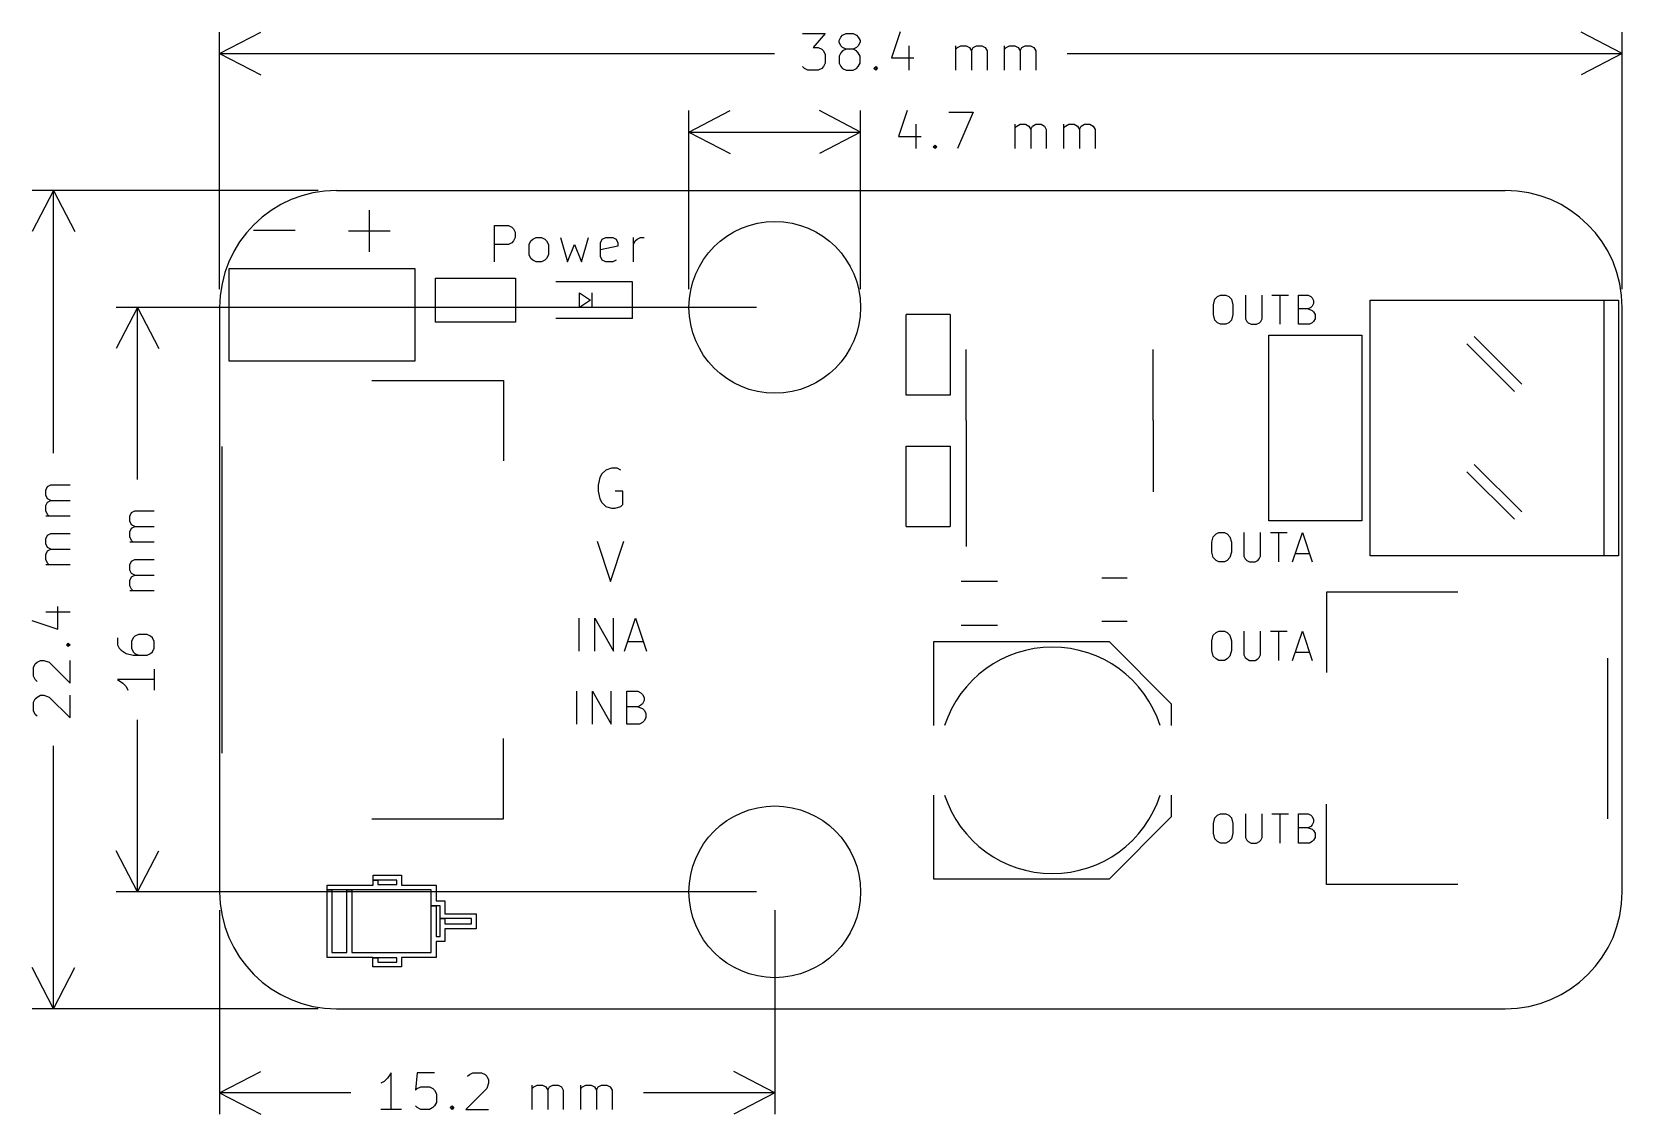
# Model space of a CAD drawing. Extents: x 162.3 to 205.8, y -128.9 to -99.3.
import ezdxf

# ---------------------------------------------------------------- set-up
doc = ezdxf.new("R2010")
doc.units = 0
doc.layers.add('BLACK', color=7, linetype='CONTINUOUS')

msp = doc.modelspace()

# ---------------------------------------------------------------- linework, layer by layer
at = {"layer": 'BLACK', "linetype": 'CONTINUOUS'}
for p, q in [((167.4, -99.85), (168.526504, -99.263579)), ((167.4, -106.3), (167.4, -99.26358)), ((186.028571, -99.2572), (185.790476, -99.971485)), ((205.8, -99.85), (204.673496, -99.263579)), ((205.8, -106.3), (205.8, -99.26358)), ((183.361905, -99.304819), (183.980952, -99.304819)), ((183.980952, -99.304819), (183.647619, -99.685771)), ((183.647619, -99.685771), (183.790476, -99.685771)), ((183.790476, -99.685771), (183.885714, -99.73339)), ((184.361905, -99.495295), (184.409524, -99.400057)), ((184.361905, -99.542914), (184.361905, -99.495295)), ((184.409524, -99.638152), (184.361905, -99.542914)), ((184.409524, -99.400057), (184.457143, -99.352438)), ((184.457143, -99.685771), (184.409524, -99.638152)), ((184.457143, -99.352438), (184.552381, -99.304819)), ((184.552381, -99.73339), (184.457143, -99.685771)), ((184.552381, -99.304819), (184.742857, -99.304819)), ((184.742857, -99.304819), (184.838095, -99.352438)), ((184.838095, -99.685771), (184.742857, -99.73339)), ((184.838095, -99.352438), (184.885714, -99.400057)), ((184.885714, -99.638152), (184.838095, -99.685771)), ((184.885714, -99.400057), (184.933333, -99.495295)), ((184.933333, -99.542914), (184.885714, -99.638152)), ((184.933333, -99.495295), (184.933333, -99.542914)), ((186.266666, -99.638152), (186.266666, -100.304819)), ((187.552381, -100.304819), (187.552381, -99.638152)), ((187.552381, -99.73339), (187.6, -99.685771)), ((187.6, -99.685771), (187.695238, -99.638152)), ((187.695238, -99.638152), (187.838095, -99.638152)), ((187.838095, -99.638152), (187.933333, -99.685771)), ((187.933333, -99.685771), (187.980952, -99.781009)), ((187.980952, -99.781009), (188.028571, -99.685771)), ((188.028571, -99.685771), (188.123809, -99.638152)), ((188.123809, -99.638152), (188.266666, -99.638152)), ((188.266666, -99.638152), (188.361905, -99.685771)), ((188.361905, -99.685771), (188.409524, -99.781009)), ((188.885714, -100.304819), (188.885714, -99.638152)), ((188.885714, -99.73339), (188.933333, -99.685771)), ((188.933333, -99.685771), (189.028571, -99.638152)), ((189.028571, -99.638152), (189.171428, -99.638152)), ((189.171428, -99.638152), (189.266666, -99.685771)), ((189.266666, -99.685771), (189.314285, -99.781009)), ((189.314285, -99.781009), (189.361904, -99.685771)), ((189.361904, -99.685771), (189.457142, -99.638152)), ((189.457142, -99.638152), (189.599999, -99.638152)), ((189.599999, -99.638152), (189.695238, -99.685771)), ((189.695238, -99.685771), (189.742857, -99.781009)), ((167.4, -99.85), (182.594048, -99.85)), ((167.4, -99.85), (168.526504, -100.436421)), ((183.885714, -99.73339), (183.933333, -99.781009)), ((183.933333, -99.781009), (183.980952, -99.876247)), ((183.980952, -100.114342), (183.933333, -100.20958)), ((183.980952, -99.876247), (183.980952, -100.114342)), ((184.409524, -99.828628), (184.361905, -99.923866)), ((184.361905, -99.923866), (184.361905, -100.114342)), ((184.361905, -100.114342), (184.409524, -100.20958)), ((184.457143, -99.781009), (184.409524, -99.828628)), ((184.552381, -99.73339), (184.457143, -99.781009)), ((184.742857, -99.73339), (184.552381, -99.73339)), ((184.838095, -99.781009), (184.742857, -99.73339)), ((184.885714, -99.828628), (184.838095, -99.781009)), ((184.933333, -99.923866), (184.885714, -99.828628)), ((184.885714, -100.20958), (184.933333, -100.114342)), ((184.933333, -100.114342), (184.933333, -99.923866)), ((185.790476, -99.971485), (186.409523, -99.971485)), ((187.980952, -99.781009), (187.980952, -100.304819)), ((188.409524, -99.781009), (188.409524, -100.304819)), ((189.314285, -99.781009), (189.314285, -100.304819)), ((189.742857, -99.781009), (189.742857, -100.304819)), ((190.605952, -99.85), (205.8, -99.85)), ((205.8, -99.85), (204.673496, -100.436421)), ((183.409524, -100.2572), (183.361905, -100.20958)), ((183.504762, -100.304819), (183.409524, -100.2572)), ((183.790476, -100.304819), (183.504762, -100.304819)), ((183.885714, -100.2572), (183.790476, -100.304819)), ((183.933333, -100.20958), (183.885714, -100.2572)), ((184.409524, -100.20958), (184.457143, -100.2572)), ((184.457143, -100.2572), (184.552381, -100.304819)), ((184.552381, -100.304819), (184.742857, -100.304819)), ((184.742857, -100.304819), (184.838095, -100.2572)), ((184.838095, -100.2572), (184.885714, -100.20958)), ((185.314286, -100.2572), (185.361905, -100.20958)), ((185.361905, -100.304819), (185.314286, -100.2572)), ((185.361905, -100.20958), (185.409524, -100.2572)), ((185.361905, -100.20958), (185.361905, -100.304819)), ((185.409524, -100.2572), (185.361905, -100.304819)), ((180.25, -102), (181.376504, -101.413579)), ((180.25, -106.3), (180.25, -101.41358)), ((184.95, -102), (183.823496, -101.413579)), ((184.95, -106.3), (184.95, -101.41358)), ((186.22381, -101.4072), (185.985715, -102.121485)), ((186.461905, -101.788152), (186.461905, -102.454819)), ((187.366667, -101.454819), (188.033333, -101.454819)), ((188.033333, -101.454819), (187.604762, -102.454819)), ((189.176191, -102.454819), (189.176191, -101.788152)), ((189.176191, -101.88339), (189.22381, -101.835771)), ((189.22381, -101.835771), (189.319048, -101.788152)), ((189.319048, -101.788152), (189.461905, -101.788152)), ((189.461905, -101.788152), (189.557143, -101.835771)), ((189.557143, -101.835771), (189.604762, -101.931009)), ((189.604762, -101.931009), (189.652381, -101.835771)), ((189.652381, -101.835771), (189.747619, -101.788152)), ((189.747619, -101.788152), (189.890476, -101.788152)), ((189.890476, -101.788152), (189.985715, -101.835771)), ((189.985715, -101.835771), (190.033334, -101.931009)), ((190.509524, -102.454819), (190.509524, -101.788152)), ((190.509524, -101.88339), (190.557143, -101.835771)), ((190.557143, -101.835771), (190.652381, -101.788152)), ((190.652381, -101.788152), (190.795238, -101.788152)), ((190.795238, -101.788152), (190.890476, -101.835771)), ((190.890476, -101.835771), (190.938095, -101.931009)), ((190.938095, -101.931009), (190.985714, -101.835771)), ((190.985714, -101.835771), (191.080952, -101.788152)), ((191.080952, -101.788152), (191.223809, -101.788152)), ((191.223809, -101.788152), (191.319048, -101.835771)), ((191.319048, -101.835771), (191.366667, -101.931009)), ((180.25, -102), (184.95, -102)), ((180.25, -102), (184.95, -102)), ((180.25, -102), (181.376504, -102.586421)), ((184.95, -102), (183.823496, -102.586421)), ((185.985715, -102.121485), (186.604762, -102.121485)), ((189.604762, -101.931009), (189.604762, -102.454819)), ((190.033334, -101.931009), (190.033334, -102.454819)), ((190.938095, -101.931009), (190.938095, -102.454819)), ((191.366667, -101.931009), (191.366667, -102.454819)), ((186.938096, -102.4072), (186.985715, -102.35958)), ((186.985715, -102.454819), (186.938096, -102.4072)), ((186.985715, -102.35958), (187.033334, -102.4072)), ((186.985715, -102.35958), (186.985715, -102.454819)), ((187.033334, -102.4072), (186.985715, -102.454819)), ((162.85, -103.6), (162.263579, -104.726504)), ((170.1, -103.6), (162.26358, -103.6)), ((162.85, -110.794048), (162.85, -103.6)), ((162.85, -103.6), (163.436421, -104.726504)), ((170.6, -103.6), (202.6, -103.6)), ((171.5, -105.278328), (171.5, -104.135471)), ((169.471428, -104.6931), (168.328571, -104.6931)), ((170.928571, -104.7069), (172.071429, -104.7069)), ((174.923809, -105.554819), (174.923809, -104.554819)), ((174.923809, -104.554819), (175.304761, -104.554819)), ((175.304761, -104.554819), (175.399999, -104.602438)), ((175.399999, -104.602438), (175.447618, -104.650057)), ((175.447618, -104.650057), (175.495237, -104.745295)), ((175.495237, -104.888152), (175.447618, -104.98339)), ((175.495237, -104.745295), (175.495237, -104.888152)), ((175.923809, -104.98339), (175.971428, -104.935771)), ((175.971428, -104.935771), (176.066666, -104.888152)), ((176.066666, -104.888152), (176.209523, -104.888152)), ((176.209523, -104.888152), (176.304761, -104.935771)), ((176.304761, -104.935771), (176.35238, -104.98339)), ((176.733333, -104.888152), (176.923809, -105.554819)), ((177.304761, -105.554819), (177.495237, -104.888152)), ((177.828571, -105.031009), (177.87619, -104.935771)), ((177.87619, -104.935771), (177.971428, -104.888152)), ((177.971428, -104.888152), (178.161904, -104.888152)), ((178.161904, -104.888152), (178.257142, -104.935771)), ((178.257142, -104.935771), (178.304761, -105.031009)), ((178.733333, -105.554819), (178.733333, -104.888152)), ((178.780952, -104.98339), (178.828571, -104.935771)), ((178.828571, -104.935771), (178.923809, -104.888152)), ((178.923809, -104.888152), (179.019047, -104.888152)), ((175.304761, -105.078628), (174.923809, -105.078628)), ((175.399999, -105.031009), (175.304761, -105.078628)), ((175.447618, -104.98339), (175.399999, -105.031009)), ((175.87619, -105.078628), (175.923809, -104.98339)), ((175.87619, -105.364342), (175.87619, -105.078628)), ((175.923809, -105.45958), (175.87619, -105.364342)), ((176.35238, -104.98339), (176.399999, -105.078628)), ((176.399999, -105.364342), (176.35238, -105.45958)), ((176.399999, -105.078628), (176.399999, -105.364342)), ((176.923809, -105.554819), (177.114285, -105.078628)), ((177.114285, -105.078628), (177.304761, -105.554819)), ((177.828571, -105.411961), (177.828571, -105.031009)), ((178.304761, -105.126247), (177.828571, -105.221485)), ((178.304761, -105.031009), (178.304761, -105.126247)), ((178.733333, -105.078628), (178.780952, -104.98339)), ((167.66, -105.735), (172.74, -105.735)), ((167.66, -108.275), (167.66, -105.735)), ((172.74, -105.735), (172.74, -108.275)), ((175.971428, -105.5072), (175.923809, -105.45958)), ((176.066666, -105.554819), (175.971428, -105.5072)), ((176.209523, -105.554819), (176.066666, -105.554819)), ((176.304761, -105.5072), (176.209523, -105.554819)), ((176.35238, -105.45958), (176.304761, -105.5072)), ((177.87619, -105.5072), (177.828571, -105.411961)), ((177.971428, -105.554819), (177.87619, -105.5072)), ((178.161904, -105.554819), (177.971428, -105.554819)), ((178.257142, -105.5072), (178.161904, -105.554819)), ((173.3, -106.005), (173.3, -107.205)), ((173.3, -106.005), (175.5, -106.005)), ((175.5, -106.005), (175.5, -107.205)), ((178.7, -106.105), (176.6, -106.105)), ((178.7, -107.105), (178.7, -106.105)), ((177.25, -106.405), (177.55, -106.605)), ((177.25, -106.805), (177.25, -106.405)), ((177.55, -106.605), (177.25, -106.805)), ((177.6, -106.805), (177.6, -106.405)), ((194.609523, -106.730521), (194.647619, -106.57814)), ((194.647619, -106.57814), (194.723809, -106.50195)), ((194.723809, -106.50195), (194.8, -106.463855)), ((194.8, -106.463855), (194.952381, -106.463855)), ((194.952381, -106.463855), (195.028571, -106.50195)), ((195.028571, -106.50195), (195.104762, -106.57814)), ((195.104762, -106.57814), (195.142857, -106.730521)), ((195.485714, -106.463855), (195.485714, -107.111474)), ((195.942857, -107.111474), (195.942857, -106.463855)), ((196.209523, -106.463855), (196.666666, -106.463855)), ((196.438094, -107.263855), (196.438094, -106.463855)), ((196.933333, -107.263855), (196.933333, -106.463855)), ((196.933333, -106.463855), (197.199999, -106.463855)), ((197.199999, -106.463855), (197.27619, -106.50195)), ((197.27619, -106.50195), (197.314285, -106.540045)), ((197.314285, -106.540045), (197.35238, -106.616236)), ((197.35238, -106.616236), (197.35238, -106.692426)), ((198.9, -106.6), (205.7, -106.6)), ((198.9, -113.6), (198.9, -106.6)), ((205.3, -106.6), (205.3, -113.6)), ((205.7, -106.6), (205.7, -113.6)), ((165.15, -106.8), (164.563579, -107.926504)), ((182.1, -106.8), (164.56358, -106.8)), ((165.15, -111.508333), (165.15, -106.8)), ((165.15, -106.8), (165.736421, -107.926504)), ((167.4, -106.8), (167.4, -122.8)), ((178.7, -107.105), (176.6, -107.105)), ((186.2, -109.2), (186.2, -107)), ((187.4, -107), (186.2, -107)), ((187.4, -107), (187.4, -109.2)), ((194.609523, -106.997188), (194.609523, -106.730521)), ((194.647619, -107.149569), (194.609523, -106.997188)), ((195.142857, -106.997188), (195.104762, -107.149569)), ((195.142857, -106.730521), (195.142857, -106.997188)), ((195.485714, -107.111474), (195.523809, -107.187664)), ((195.904761, -107.187664), (195.942857, -107.111474)), ((197.199999, -106.844807), (196.933333, -106.844807)), ((197.27619, -106.806712), (197.199999, -106.844807)), ((197.199999, -106.844807), (197.314285, -106.882902)), ((197.314285, -106.768617), (197.27619, -106.806712)), ((197.35238, -106.692426), (197.314285, -106.768617)), ((197.314285, -106.882902), (197.35238, -106.920998)), ((197.35238, -106.920998), (197.390476, -106.997188)), ((197.390476, -107.111474), (197.35238, -107.187664)), ((197.390476, -106.997188), (197.390476, -107.111474)), ((205.8, -122.8), (205.8, -106.8)), ((175.5, -107.205), (173.3, -107.205)), ((194.723809, -107.22576), (194.647619, -107.149569)), ((194.8, -107.263855), (194.723809, -107.22576)), ((194.952381, -107.263855), (194.8, -107.263855)), ((195.028571, -107.22576), (194.952381, -107.263855)), ((195.104762, -107.149569), (195.028571, -107.22576)), ((195.523809, -107.187664), (195.561904, -107.22576)), ((195.561904, -107.22576), (195.638095, -107.263855)), ((195.638095, -107.263855), (195.790476, -107.263855)), ((195.790476, -107.263855), (195.866666, -107.22576)), ((195.866666, -107.22576), (195.904761, -107.187664)), ((197.238095, -107.263855), (196.933333, -107.263855)), ((197.314285, -107.22576), (197.238095, -107.263855)), ((197.35238, -107.187664), (197.314285, -107.22576)), ((187.84, -109.9), (187.84, -107.95)), ((192.96, -109.9), (192.96, -107.95)), ((196.13, -107.56), (198.67, -107.56)), ((196.13, -112.64), (196.13, -107.56)), ((198.67, -107.56), (198.67, -112.64)), ((201.55, -107.8), (202.85, -109.1)), ((203.05, -108.9), (201.75, -107.6)), ((172.74, -108.275), (167.66, -108.275)), ((171.57, -108.805), (175.17, -108.805)), ((175.17, -108.805), (175.17, -111.005)), ((187.4, -109.2), (186.2, -109.2)), ((187.84, -109.9), (187.84, -113.35)), ((192.96, -109.9), (192.96, -111.85)), ((167.47, -119.005), (167.47, -110.605)), ((186.2, -110.6), (187.4, -110.6)), ((186.2, -112.8), (186.2, -110.6)), ((187.4, -110.6), (187.4, -112.8)), ((177.811904, -111.461945), (177.759523, -111.671469)), ((177.864285, -111.357183), (177.811904, -111.461945)), ((177.969047, -111.252421), (177.864285, -111.357183)), ((178.12619, -111.20004), (177.969047, -111.252421)), ((178.283333, -111.20004), (178.12619, -111.20004)), ((178.388095, -111.252421), (178.283333, -111.20004)), ((201.55, -111.3), (202.85, -112.6)), ((201.75, -111.1), (203.05, -112.4)), ((162.638152, -111.8), (162.685771, -111.704761)), ((162.638152, -111.942857), (162.638152, -111.8)), ((162.685771, -111.704761), (162.781009, -111.657142)), ((162.781009, -111.657142), (163.304819, -111.657142)), ((177.759523, -111.671469), (177.759523, -111.828612)), ((177.759523, -111.828612), (177.811904, -112.038136)), ((178.440476, -111.828612), (178.230952, -111.828612)), ((178.440476, -112.195279), (178.440476, -111.828612)), ((162.685771, -112.038095), (162.638152, -111.942857)), ((162.638152, -112.228571), (162.685771, -112.133333)), ((162.638152, -112.371428), (162.638152, -112.228571)), ((162.781009, -112.085714), (162.685771, -112.038095)), ((162.685771, -112.133333), (162.781009, -112.085714)), ((162.781009, -112.085714), (163.304819, -112.085714)), ((177.811904, -112.038136), (177.864285, -112.142898)), ((177.864285, -112.142898), (177.969047, -112.24766)), ((177.969047, -112.24766), (178.12619, -112.30004)), ((178.12619, -112.30004), (178.230952, -112.30004)), ((178.230952, -112.30004), (178.388095, -112.24766)), ((178.388095, -112.24766), (178.440476, -112.195279)), ((162.685771, -112.466666), (162.638152, -112.371428)), ((163.304819, -112.514285), (162.638152, -112.514285)), ((162.73339, -112.514285), (162.685771, -112.466666)), ((164.938152, -112.514285), (164.985771, -112.419046)), ((164.938152, -112.657142), (164.938152, -112.514285)), ((164.985771, -112.75238), (164.938152, -112.657142)), ((164.985771, -112.419046), (165.081009, -112.371427)), ((165.081009, -112.799999), (164.985771, -112.75238)), ((165.081009, -112.371427), (165.604819, -112.371427)), ((198.67, -112.64), (196.13, -112.64)), ((162.638152, -113.133333), (162.685771, -113.038094)), ((162.638152, -113.27619), (162.638152, -113.133333)), ((162.685771, -113.038094), (162.781009, -112.990475)), ((162.781009, -112.990475), (163.304819, -112.990475)), ((164.938152, -112.942856), (164.985771, -112.847618)), ((164.938152, -113.085713), (164.938152, -112.942856)), ((164.985771, -113.180951), (164.938152, -113.085713)), ((164.985771, -112.847618), (165.081009, -112.799999)), ((165.03339, -113.22857), (164.985771, -113.180951)), ((165.081009, -112.799999), (165.604819, -112.799999)), ((177.733333, -113.20004), (178.1, -114.30004)), ((178.1, -114.30004), (178.466667, -113.20004)), ((186.2, -112.8), (187.4, -112.8)), ((194.566666, -113.230521), (194.604762, -113.07814)), ((194.604762, -113.07814), (194.680952, -113.00195)), ((194.680952, -113.00195), (194.757143, -112.963855)), ((194.757143, -112.963855), (194.909524, -112.963855)), ((194.909524, -112.963855), (194.985714, -113.00195)), ((194.985714, -113.00195), (195.061905, -113.07814)), ((195.061905, -113.07814), (195.1, -113.230521)), ((195.442857, -112.963855), (195.442857, -113.611474)), ((195.9, -113.611474), (195.9, -112.963855)), ((196.166666, -112.963855), (196.623809, -112.963855)), ((196.395237, -113.763855), (196.395237, -112.963855)), ((196.77619, -113.763855), (197.042857, -112.963855)), ((197.042857, -112.963855), (197.309523, -113.763855)), ((162.685771, -113.371428), (162.638152, -113.27619)), ((162.638152, -113.561904), (162.685771, -113.466666)), ((162.638152, -113.704761), (162.638152, -113.561904)), ((162.781009, -113.419047), (162.685771, -113.371428)), ((162.685771, -113.466666), (162.781009, -113.419047)), ((162.781009, -113.419047), (163.304819, -113.419047)), ((165.604819, -113.22857), (164.938152, -113.22857)), ((194.566666, -113.497188), (194.566666, -113.230521)), ((194.604762, -113.649569), (194.566666, -113.497188)), ((195.1, -113.497188), (195.061905, -113.649569)), ((195.1, -113.230521), (195.1, -113.497188)), ((195.442857, -113.611474), (195.480952, -113.687664)), ((195.861904, -113.687664), (195.9, -113.611474)), ((196.85238, -113.535283), (197.233333, -113.535283)), ((205.7, -113.6), (198.9, -113.6)), ((162.685771, -113.799999), (162.638152, -113.704761)), ((163.304819, -113.847618), (162.638152, -113.847618)), ((162.73339, -113.847618), (162.685771, -113.799999)), ((164.938152, -113.847618), (164.985771, -113.752379)), ((164.938152, -113.990475), (164.938152, -113.847618)), ((164.985771, -114.085713), (164.938152, -113.990475)), ((164.985771, -113.752379), (165.081009, -113.70476)), ((165.081009, -113.70476), (165.604819, -113.70476)), ((194.680952, -113.72576), (194.604762, -113.649569)), ((194.757143, -113.763855), (194.680952, -113.72576)), ((194.909524, -113.763855), (194.757143, -113.763855)), ((194.985714, -113.72576), (194.909524, -113.763855)), ((195.061905, -113.649569), (194.985714, -113.72576)), ((195.480952, -113.687664), (195.519047, -113.72576)), ((195.519047, -113.72576), (195.595238, -113.763855)), ((195.595238, -113.763855), (195.747619, -113.763855)), ((195.747619, -113.763855), (195.823809, -113.72576)), ((195.823809, -113.72576), (195.861904, -113.687664)), ((164.938152, -114.276189), (164.985771, -114.180951)), ((164.938152, -114.419046), (164.938152, -114.276189)), ((164.985771, -114.514284), (164.938152, -114.419046)), ((165.081009, -114.133332), (164.985771, -114.085713)), ((164.985771, -114.180951), (165.081009, -114.133332)), ((165.03339, -114.561903), (164.985771, -114.514284)), ((165.081009, -114.133332), (165.604819, -114.133332)), ((188.7, -114.3), (187.7, -114.3)), ((191.55, -114.2), (192.25, -114.2)), ((165.604819, -114.561903), (164.938152, -114.561903)), ((197.7, -114.6), (197.7, -116.8)), ((201.3, -114.6), (197.7, -114.6)), ((162.2572, -115.371428), (162.971485, -115.609523)), ((162.638152, -115.133333), (163.304819, -115.133333)), ((162.971485, -115.609523), (162.971485, -114.990476)), ((177.242857, -116.208557), (177.242857, -115.308557)), ((177.671428, -116.208557), (177.671428, -115.308557)), ((177.671428, -115.308557), (178.185714, -116.208557)), ((178.185714, -116.208557), (178.185714, -115.308557)), ((178.485714, -116.208557), (178.785714, -115.308557)), ((178.785714, -115.308557), (179.085714, -116.208557)), ((165.081009, -115.799999), (165.03339, -115.847618)), ((165.176247, -115.75238), (165.081009, -115.799999)), ((165.414342, -115.75238), (165.176247, -115.75238)), ((165.50958, -115.799999), (165.414342, -115.75238)), ((165.5572, -115.847618), (165.50958, -115.799999)), ((187.7, -115.5), (188.7, -115.5)), ((192.25, -115.4), (191.55, -115.4)), ((194.566666, -115.930521), (194.604762, -115.77814)), ((194.604762, -115.77814), (194.680952, -115.70195)), ((194.680952, -115.70195), (194.757143, -115.663855)), ((194.757143, -115.663855), (194.909524, -115.663855)), ((194.909524, -115.663855), (194.985714, -115.70195)), ((194.985714, -115.70195), (195.061905, -115.77814)), ((195.061905, -115.77814), (195.1, -115.930521)), ((195.442857, -115.663855), (195.442857, -116.311474)), ((195.9, -116.311474), (195.9, -115.663855)), ((196.166666, -115.663855), (196.623809, -115.663855)), ((196.395237, -116.463855), (196.395237, -115.663855)), ((196.77619, -116.463855), (197.042857, -115.663855)), ((197.042857, -115.663855), (197.309523, -116.463855)), ((163.20958, -116.038094), (163.2572, -115.990475)), ((163.2572, -116.085713), (163.20958, -116.038094)), ((163.20958, -116.038094), (163.304819, -116.038094)), ((163.2572, -115.990475), (163.304819, -116.038094)), ((163.304819, -116.038094), (163.2572, -116.085713)), ((164.604819, -115.847618), (164.604819, -116.038094)), ((164.604819, -116.038094), (164.652438, -116.133332)), ((164.652438, -116.133332), (164.700057, -116.180951)), ((164.700057, -116.180951), (164.842914, -116.276189)), ((165.03339, -115.847618), (164.985771, -115.942856)), ((164.985771, -115.942856), (164.985771, -116.133332)), ((164.985771, -116.133332), (165.03339, -116.22857)), ((165.03339, -116.22857), (165.081009, -116.276189)), ((165.50958, -116.276189), (165.5572, -116.22857)), ((165.604819, -115.942856), (165.5572, -115.847618)), ((165.5572, -116.22857), (165.604819, -116.133332)), ((165.604819, -116.133332), (165.604819, -115.942856)), ((178.571428, -115.951414), (179, -115.951414)), ((186.95, -115.95), (191.75, -115.95)), ((186.95, -118.25), (186.95, -115.95)), ((191.75, -115.95), (193.45, -117.65)), ((194.566666, -116.197188), (194.566666, -115.930521)), ((194.604762, -116.349569), (194.566666, -116.197188)), ((195.1, -116.197188), (195.061905, -116.349569)), ((195.1, -115.930521), (195.1, -116.197188)), ((196.85238, -116.235283), (197.233333, -116.235283)), ((162.304819, -116.657142), (162.352438, -116.561904)), ((162.304819, -116.895237), (162.304819, -116.657142)), ((162.352438, -116.561904), (162.400057, -116.514285)), ((162.400057, -116.514285), (162.495295, -116.466666)), ((162.495295, -116.466666), (162.590533, -116.466666)), ((162.590533, -116.466666), (162.73339, -116.514285)), ((162.73339, -116.514285), (163.304819, -117.085713)), ((163.304819, -117.085713), (163.304819, -116.466666)), ((164.842914, -116.276189), (165.03339, -116.323808)), ((165.03339, -116.323808), (165.414342, -116.323808)), ((165.081009, -116.276189), (165.176247, -116.323808)), ((165.414342, -116.323808), (165.50958, -116.276189)), ((194.680952, -116.42576), (194.604762, -116.349569)), ((194.757143, -116.463855), (194.680952, -116.42576)), ((194.909524, -116.463855), (194.757143, -116.463855)), ((194.985714, -116.42576), (194.909524, -116.463855)), ((195.061905, -116.349569), (194.985714, -116.42576)), ((195.442857, -116.311474), (195.480952, -116.387664)), ((195.480952, -116.387664), (195.519047, -116.42576)), ((195.519047, -116.42576), (195.595238, -116.463855)), ((195.595238, -116.463855), (195.747619, -116.463855)), ((195.747619, -116.463855), (195.823809, -116.42576)), ((195.823809, -116.42576), (195.861904, -116.387664)), ((195.861904, -116.387664), (195.9, -116.311474)), ((205.4, -116.4), (205.4, -120.8)), ((162.352438, -116.990475), (162.304819, -116.895237)), ((162.400057, -117.038094), (162.352438, -116.990475)), ((165.604819, -116.990475), (164.604819, -116.990475)), ((164.604819, -116.990475), (164.747676, -117.085713)), ((164.747676, -117.085713), (164.842914, -117.180951)), ((165.604819, -116.704761), (165.604819, -117.276189)), ((162.304819, -117.609523), (162.352438, -117.514285)), ((162.352438, -117.514285), (162.400057, -117.466666)), ((162.400057, -117.466666), (162.495295, -117.419047)), ((162.495295, -117.419047), (162.590533, -117.419047)), ((162.590533, -117.419047), (162.73339, -117.466666)), ((162.73339, -117.466666), (163.304819, -118.038094)), ((163.304819, -118.038094), (163.304819, -117.419047)), ((164.842914, -117.180951), (164.890533, -117.276189)), ((177.178571, -118.208557), (177.178571, -117.308557)), ((177.607142, -118.208557), (177.607142, -117.308557)), ((177.607142, -117.308557), (178.121428, -118.208557)), ((178.121428, -118.208557), (178.121428, -117.308557)), ((178.549999, -118.208557), (178.549999, -117.308557)), ((178.549999, -117.308557), (178.849999, -117.308557)), ((178.849999, -117.308557), (178.935714, -117.351414)), ((178.935714, -117.351414), (178.978571, -117.394271)), ((178.978571, -117.394271), (179.021428, -117.479985)), ((179.021428, -117.479985), (179.021428, -117.5657)), ((162.304819, -117.847618), (162.304819, -117.609523)), ((162.352438, -117.942856), (162.304819, -117.847618)), ((162.400057, -117.990475), (162.352438, -117.942856)), ((178.849999, -117.737128), (178.549999, -117.737128)), ((178.935714, -117.694271), (178.849999, -117.737128)), ((178.849999, -117.737128), (178.978571, -117.779985)), ((178.978571, -117.651414), (178.935714, -117.694271)), ((179.021428, -117.5657), (178.978571, -117.651414)), ((178.978571, -117.779985), (179.021428, -117.822842)), ((179.021428, -117.822842), (179.064285, -117.908557)), ((179.064285, -117.908557), (179.064285, -118.037128)), ((193.45, -117.65), (193.45, -118.25)), ((165.15, -122.8), (165.15, -118.091666)), ((178.892856, -118.208557), (178.549999, -118.208557)), ((178.978571, -118.1657), (178.892856, -118.208557)), ((179.021428, -118.122842), (178.978571, -118.1657)), ((179.064285, -118.037128), (179.021428, -118.122842)), ((162.85, -126), (162.85, -118.805952)), ((175.17, -120.805), (175.17, -118.605)), ((186.95, -122.45), (186.95, -120.15)), ((193.45, -120.15), (193.45, -120.75)), ((197.7, -122.6), (197.7, -120.4)), ((171.57, -120.805), (175.17, -120.805)), ((193.45, -120.75), (191.75, -122.45)), ((194.609523, -120.930521), (194.647619, -120.77814)), ((194.609523, -121.197188), (194.609523, -120.930521)), ((194.647619, -120.77814), (194.723809, -120.70195)), ((194.723809, -120.70195), (194.8, -120.663855)), ((194.8, -120.663855), (194.952381, -120.663855)), ((194.952381, -120.663855), (195.028571, -120.70195)), ((195.028571, -120.70195), (195.104762, -120.77814)), ((195.104762, -120.77814), (195.142857, -120.930521)), ((195.142857, -120.930521), (195.142857, -121.197188)), ((195.485714, -120.663855), (195.485714, -121.311474)), ((195.942857, -121.311474), (195.942857, -120.663855)), ((196.209523, -120.663855), (196.666666, -120.663855)), ((196.438094, -121.463855), (196.438094, -120.663855)), ((196.933333, -121.463855), (196.933333, -120.663855)), ((196.933333, -120.663855), (197.199999, -120.663855)), ((197.199999, -121.044807), (196.933333, -121.044807)), ((197.199999, -120.663855), (197.27619, -120.70195)), ((197.27619, -121.006712), (197.199999, -121.044807)), ((197.199999, -121.044807), (197.314285, -121.082902)), ((197.27619, -120.70195), (197.314285, -120.740045)), ((197.314285, -120.968617), (197.27619, -121.006712)), ((197.314285, -120.740045), (197.35238, -120.816236)), ((197.35238, -120.892426), (197.314285, -120.968617)), ((197.35238, -120.816236), (197.35238, -120.892426)), ((194.647619, -121.349569), (194.609523, -121.197188)), ((194.723809, -121.42576), (194.647619, -121.349569)), ((194.8, -121.463855), (194.723809, -121.42576)), ((194.952381, -121.463855), (194.8, -121.463855)), ((195.028571, -121.42576), (194.952381, -121.463855)), ((195.104762, -121.349569), (195.028571, -121.42576)), ((195.142857, -121.197188), (195.104762, -121.349569)), ((195.485714, -121.311474), (195.523809, -121.387664)), ((195.523809, -121.387664), (195.561904, -121.42576)), ((195.561904, -121.42576), (195.638095, -121.463855)), ((195.638095, -121.463855), (195.790476, -121.463855)), ((195.790476, -121.463855), (195.866666, -121.42576)), ((195.866666, -121.42576), (195.904761, -121.387664)), ((195.904761, -121.387664), (195.942857, -121.311474)), ((197.238095, -121.463855), (196.933333, -121.463855)), ((197.314285, -121.42576), (197.238095, -121.463855)), ((197.314285, -121.082902), (197.35238, -121.120998)), ((197.35238, -121.387664), (197.314285, -121.42576)), ((197.35238, -121.120998), (197.390476, -121.197188)), ((197.390476, -121.311474), (197.35238, -121.387664)), ((197.390476, -121.197188), (197.390476, -121.311474)), ((165.15, -122.8), (164.563579, -121.673496)), ((165.15, -122.8), (165.736421, -121.673496)), ((171.599134, -122.352578), (171.599515, -122.350665)), ((171.599503, -122.469257), (171.599134, -122.352578)), ((171.599515, -122.350665), (171.602221, -122.347959)), ((171.602221, -122.347959), (172.377423, -122.347578)), ((172.377423, -122.347578), (172.379336, -122.347959)), ((172.379336, -122.347959), (172.382042, -122.350665)), ((172.382042, -122.350665), (172.382416, -122.613244)), ((170.340423, -122.617866), (170.340804, -122.615953)), ((170.340792, -122.734546), (170.340423, -122.617866)), ((170.340423, -122.7364), (170.340792, -122.734546)), ((170.340424, -122.741395), (170.340423, -122.7364)), ((170.340803, -124.467335), (170.340424, -122.741395)), ((170.340424, -122.741395), (170.468576, -122.741395)), ((170.468576, -122.741395), (170.340424, -122.741395)), ((170.340804, -122.615953), (170.34351, -122.613247)), ((170.34351, -122.613247), (171.599315, -122.612867)), ((170.88229, -122.741025), (170.468576, -122.741395)), ((170.468576, -122.741395), (170.468954, -124.464618)), ((170.88229, -122.741399), (170.88229, -122.741025)), ((170.882668, -124.464248), (170.88229, -122.741399)), ((170.88229, -122.741399), (171.016087, -122.741399)), ((171.016087, -122.741399), (170.88229, -122.741399)), ((173.19087, -122.74102), (171.016087, -122.741399)), ((171.016087, -122.741399), (171.016465, -124.464623)), ((171.599134, -122.471111), (171.599503, -122.469257)), ((171.599148, -122.476107), (171.599134, -122.471111)), ((171.599134, -122.606578), (171.599504, -122.604717)), ((171.599315, -122.612867), (171.599134, -122.606578)), ((171.599504, -122.604717), (171.599148, -122.476107)), ((171.599148, -122.476107), (171.732949, -122.476107)), ((171.732949, -122.476107), (171.599148, -122.476107)), ((172.248257, -122.475734), (171.732949, -122.476107)), ((171.732949, -122.476107), (171.733298, -122.601954)), ((171.733298, -122.601954), (172.248606, -122.601581)), ((172.248606, -122.601581), (172.248257, -122.475734)), ((172.382416, -122.613244), (173.320045, -122.612866)), ((173.191244, -123.174769), (173.19087, -122.74102)), ((173.320045, -122.612866), (173.321958, -122.613247)), ((173.321958, -122.613247), (173.324664, -122.615953)), ((173.324664, -122.615953), (173.32504, -123.047859)), ((191.75, -122.45), (186.95, -122.45)), ((201.3, -122.6), (197.7, -122.6)), ((182.1, -122.8), (164.56358, -122.8)), ((173.190867, -123.176666), (173.191244, -123.174769)), ((173.190869, -123.181651), (173.190867, -123.176666)), ((173.191246, -124.027073), (173.190869, -123.181651)), ((173.190869, -123.181651), (173.324667, -123.181651)), ((173.324667, -123.181651), (173.190869, -123.181651)), ((173.433583, -123.181306), (173.324667, -123.181651)), ((173.324667, -123.181651), (173.325042, -124.024337)), ((173.32504, -123.047859), (173.562756, -123.047489)), ((173.433954, -123.524729), (173.433583, -123.181306)), ((173.562756, -123.047489), (173.564669, -123.04787)), ((173.564669, -123.04787), (173.567375, -123.050576)), ((173.567375, -123.050576), (173.56775, -123.397821)), ((167.4, -123.3), (167.4, -128.88642)), ((173.433578, -123.526622), (173.433954, -123.524729)), ((173.43359, -123.531619), (173.433578, -123.526622)), ((173.433949, -123.682798), (173.43359, -123.531619)), ((173.43359, -123.531619), (173.567391, -123.531619)), ((173.567391, -123.531619), (173.43359, -123.531619)), ((174.297189, -123.531244), (173.567391, -123.531619)), ((173.567391, -123.531619), (173.567744, -123.680043)), ((173.56775, -123.397821), (174.420711, -123.397444)), ((174.297542, -123.679668), (174.297189, -123.531244)), ((174.420711, -123.397444), (174.422624, -123.397825)), ((174.422624, -123.397825), (174.42533, -123.400531)), ((174.42533, -123.400531), (174.425711, -123.808844)), ((182.6, -123.3), (182.6, -128.88642)), ((173.190867, -124.028978), (173.191246, -124.027073)), ((173.191242, -124.464244), (173.190867, -124.028978)), ((173.325042, -124.024337), (173.433951, -124.023992)), ((173.433578, -123.684666), (173.433949, -123.682798)), ((173.433951, -124.023992), (173.433578, -123.684666)), ((174.422624, -123.813463), (173.567382, -123.813841)), ((173.567382, -123.813841), (173.567756, -124.153155)), ((173.567744, -123.680043), (174.297542, -123.679668)), ((174.42533, -123.810757), (174.422624, -123.813463)), ((174.425711, -123.808844), (174.42533, -123.810757)), ((170.340423, -124.469244), (170.340803, -124.467335)), ((170.340804, -124.595244), (170.340423, -124.469244)), ((170.468954, -124.464618), (170.882668, -124.464248)), ((171.016465, -124.464623), (173.191242, -124.464244)), ((173.564669, -124.157774), (173.324669, -124.158147)), ((173.324669, -124.158147), (173.325045, -124.594598)), ((173.567375, -124.155068), (173.564669, -124.157774)), ((173.567756, -124.153155), (173.567375, -124.155068)), ((162.85, -126), (162.263579, -124.873496)), ((162.85, -126), (163.436421, -124.873496)), ((170.340804, -124.595335), (170.340804, -124.595244)), ((170.34351, -124.598041), (170.340804, -124.595335)), ((170.345423, -124.598422), (170.34351, -124.598041)), ((171.593692, -124.598043), (170.345423, -124.598422)), ((171.593489, -124.599066), (171.593692, -124.598043)), ((171.593503, -124.604062), (171.593489, -124.599066)), ((171.593489, -124.728889), (171.593859, -124.72703)), ((171.59387, -124.849335), (171.593489, -124.728889)), ((171.593859, -124.72703), (171.593503, -124.604062)), ((171.593503, -124.604062), (171.732949, -124.604062)), ((171.732949, -124.604062), (171.593503, -124.604062)), ((171.596576, -124.852041), (171.59387, -124.849335)), ((171.598489, -124.852422), (171.596576, -124.852041)), ((172.379336, -124.852041), (171.598489, -124.852422)), ((172.248258, -124.603689), (171.732949, -124.604062)), ((171.732949, -124.604062), (171.733297, -124.724265)), ((171.733297, -124.724265), (172.248606, -124.723892)), ((172.248606, -124.723892), (172.248258, -124.603689)), ((172.382042, -124.849335), (172.379336, -124.852041)), ((172.382423, -124.847422), (172.382042, -124.849335)), ((172.402698, -124.597461), (172.382052, -124.598248)), ((172.382052, -124.598248), (172.382423, -124.847422)), ((172.404325, -124.597755), (172.402698, -124.597461)), ((172.40517, -124.597641), (172.404325, -124.597755)), ((172.405637, -124.597731), (172.40517, -124.597641)), ((172.416579, -124.597367), (172.405637, -124.597731)), ((172.418012, -124.59765), (172.416579, -124.597367)), ((172.438923, -124.597281), (172.418012, -124.59765)), ((172.440547, -124.597604), (172.438923, -124.597281)), ((172.470609, -124.597251), (172.440547, -124.597604)), ((172.47231, -124.597591), (172.470609, -124.597251)), ((172.510634, -124.597262), (172.47231, -124.597591)), ((172.512376, -124.597611), (172.510634, -124.597262)), ((172.558058, -124.597306), (172.512376, -124.597611)), ((172.559823, -124.597661), (172.558058, -124.597306)), ((172.611951, -124.597383), (172.559823, -124.597661)), ((172.613732, -124.597742), (172.611951, -124.597383)), ((172.671384, -124.597491), (172.613732, -124.597742)), ((172.673177, -124.597852), (172.671384, -124.597491)), ((172.735439, -124.597626), (172.673177, -124.597852)), ((172.73724, -124.59799), (172.735439, -124.597626)), ((172.803191, -124.597789), (172.73724, -124.59799)), ((172.804998, -124.598154), (172.803191, -124.597789)), ((172.873715, -124.597977), (172.804998, -124.598154)), ((172.875531, -124.598344), (172.873715, -124.597977)), ((173.318129, -124.599214), (172.875531, -124.598344)), ((173.318132, -124.599217), (173.318129, -124.599214)), ((173.319403, -124.599217), (173.318132, -124.599217)), ((173.321945, -124.599222), (173.319403, -124.599217)), ((173.32195, -124.599217), (173.321945, -124.599222)), ((173.321958, -124.599217), (173.32195, -124.599217)), ((173.323323, -124.597852), (173.321958, -124.599217)), ((173.324659, -124.596524), (173.323323, -124.597852)), ((173.324664, -124.596511), (173.324659, -124.596515)), ((173.324659, -124.596515), (173.324659, -124.596524)), ((173.325045, -124.594598), (173.324664, -124.596511)), ((170.1, -126), (162.26358, -126)), ((170.6, -126), (202.6, -126)), ((167.4, -128.3), (168.526504, -127.713579)), ((171.904762, -127.992914), (171.809524, -128.040533)), ((172, -127.897676), (171.904762, -127.992914)), ((172.095238, -127.754819), (172, -127.897676)), ((172.095238, -128.754819), (172.095238, -127.754819)), ((172.809524, -127.754819), (172.761905, -128.231009)), ((173.285714, -127.754819), (172.809524, -127.754819)), ((174.190476, -127.850057), (174.238095, -127.802438)), ((174.238095, -127.802438), (174.333333, -127.754819)), ((174.333333, -127.754819), (174.571428, -127.754819)), ((174.571428, -127.754819), (174.666666, -127.802438)), ((174.666666, -127.802438), (174.714285, -127.850057)), ((174.714285, -127.850057), (174.761904, -127.945295)), ((174.761904, -127.945295), (174.761904, -128.040533)), ((182.6, -128.3), (181.473496, -127.713579)), ((170.994048, -128.3), (167.4, -128.3)), ((167.4, -128.3), (168.526504, -128.886421)), ((172.761905, -128.231009), (172.809524, -128.18339)), ((172.809524, -128.18339), (172.904762, -128.135771)), ((172.904762, -128.135771), (173.142857, -128.135771)), ((173.142857, -128.135771), (173.238095, -128.18339)), ((173.238095, -128.18339), (173.285714, -128.231009)), ((173.285714, -128.231009), (173.333333, -128.326247)), ((173.333333, -128.326247), (173.333333, -128.564342)), ((174.714285, -128.18339), (174.142857, -128.754819)), ((174.761904, -128.040533), (174.714285, -128.18339)), ((175.952381, -128.754819), (175.952381, -128.088152)), ((175.952381, -128.18339), (176, -128.135771)), ((176, -128.135771), (176.095238, -128.088152)), ((176.095238, -128.088152), (176.238095, -128.088152)), ((176.238095, -128.088152), (176.333333, -128.135771)), ((176.333333, -128.135771), (176.380952, -128.231009)), ((176.380952, -128.231009), (176.428571, -128.135771)), ((176.380952, -128.231009), (176.380952, -128.754819)), ((176.428571, -128.135771), (176.523809, -128.088152)), ((176.523809, -128.088152), (176.666666, -128.088152)), ((176.666666, -128.088152), (176.761905, -128.135771)), ((176.761905, -128.135771), (176.809524, -128.231009)), ((176.809524, -128.231009), (176.809524, -128.754819)), ((177.285714, -128.754819), (177.285714, -128.088152)), ((177.285714, -128.18339), (177.333333, -128.135771)), ((177.333333, -128.135771), (177.428571, -128.088152)), ((177.428571, -128.088152), (177.571428, -128.088152)), ((177.571428, -128.088152), (177.666666, -128.135771)), ((177.666666, -128.135771), (177.714285, -128.231009)), ((177.714285, -128.231009), (177.761904, -128.135771)), ((177.714285, -128.231009), (177.714285, -128.754819)), ((177.761904, -128.135771), (177.857142, -128.088152)), ((177.857142, -128.088152), (177.999999, -128.088152)), ((177.999999, -128.088152), (178.095238, -128.135771)), ((178.095238, -128.135771), (178.142857, -128.231009)), ((178.142857, -128.231009), (178.142857, -128.754819)), ((182.6, -128.3), (179.005952, -128.3)), ((182.6, -128.3), (181.473496, -128.886421)), ((172.380952, -128.754819), (171.809524, -128.754819)), ((172.809524, -128.7072), (172.761905, -128.65958)), ((172.904762, -128.754819), (172.809524, -128.7072)), ((173.142857, -128.754819), (172.904762, -128.754819)), ((173.238095, -128.7072), (173.142857, -128.754819)), ((173.285714, -128.65958), (173.238095, -128.7072)), ((173.333333, -128.564342), (173.285714, -128.65958)), ((173.714286, -128.7072), (173.761905, -128.65958)), ((173.761905, -128.754819), (173.714286, -128.7072)), ((173.761905, -128.65958), (173.809524, -128.7072)), ((173.761905, -128.65958), (173.761905, -128.754819)), ((173.809524, -128.7072), (173.761905, -128.754819)), ((174.142857, -128.754819), (174.761904, -128.754819))]:
    msp.add_line(p, q, dxfattribs=at)
at = {"layer": 'BLACK'}
for centre in [(182.6, -106.8), (182.6, -122.8)]:
    msp.add_circle(centre, 2.35, dxfattribs=at)
for centre, radius, start, end in [((170.6, -106.8), 3.2, 90, 180), ((202.6, -106.8), 3.2, 0, 90), ((190.2, -119.200001), 3.099194, 17.8503359, 162.1496641), ((190.2, -119.199999), 3.099194, -162.1496641, -17.8503359), ((170.6, -122.8), 3.2, -180, -90), ((202.6, -122.8), 3.2, -90, 0)]:
    msp.add_arc(centre, radius, start, end, dxfattribs=at)

doc.saveas('drawing.dxf')
